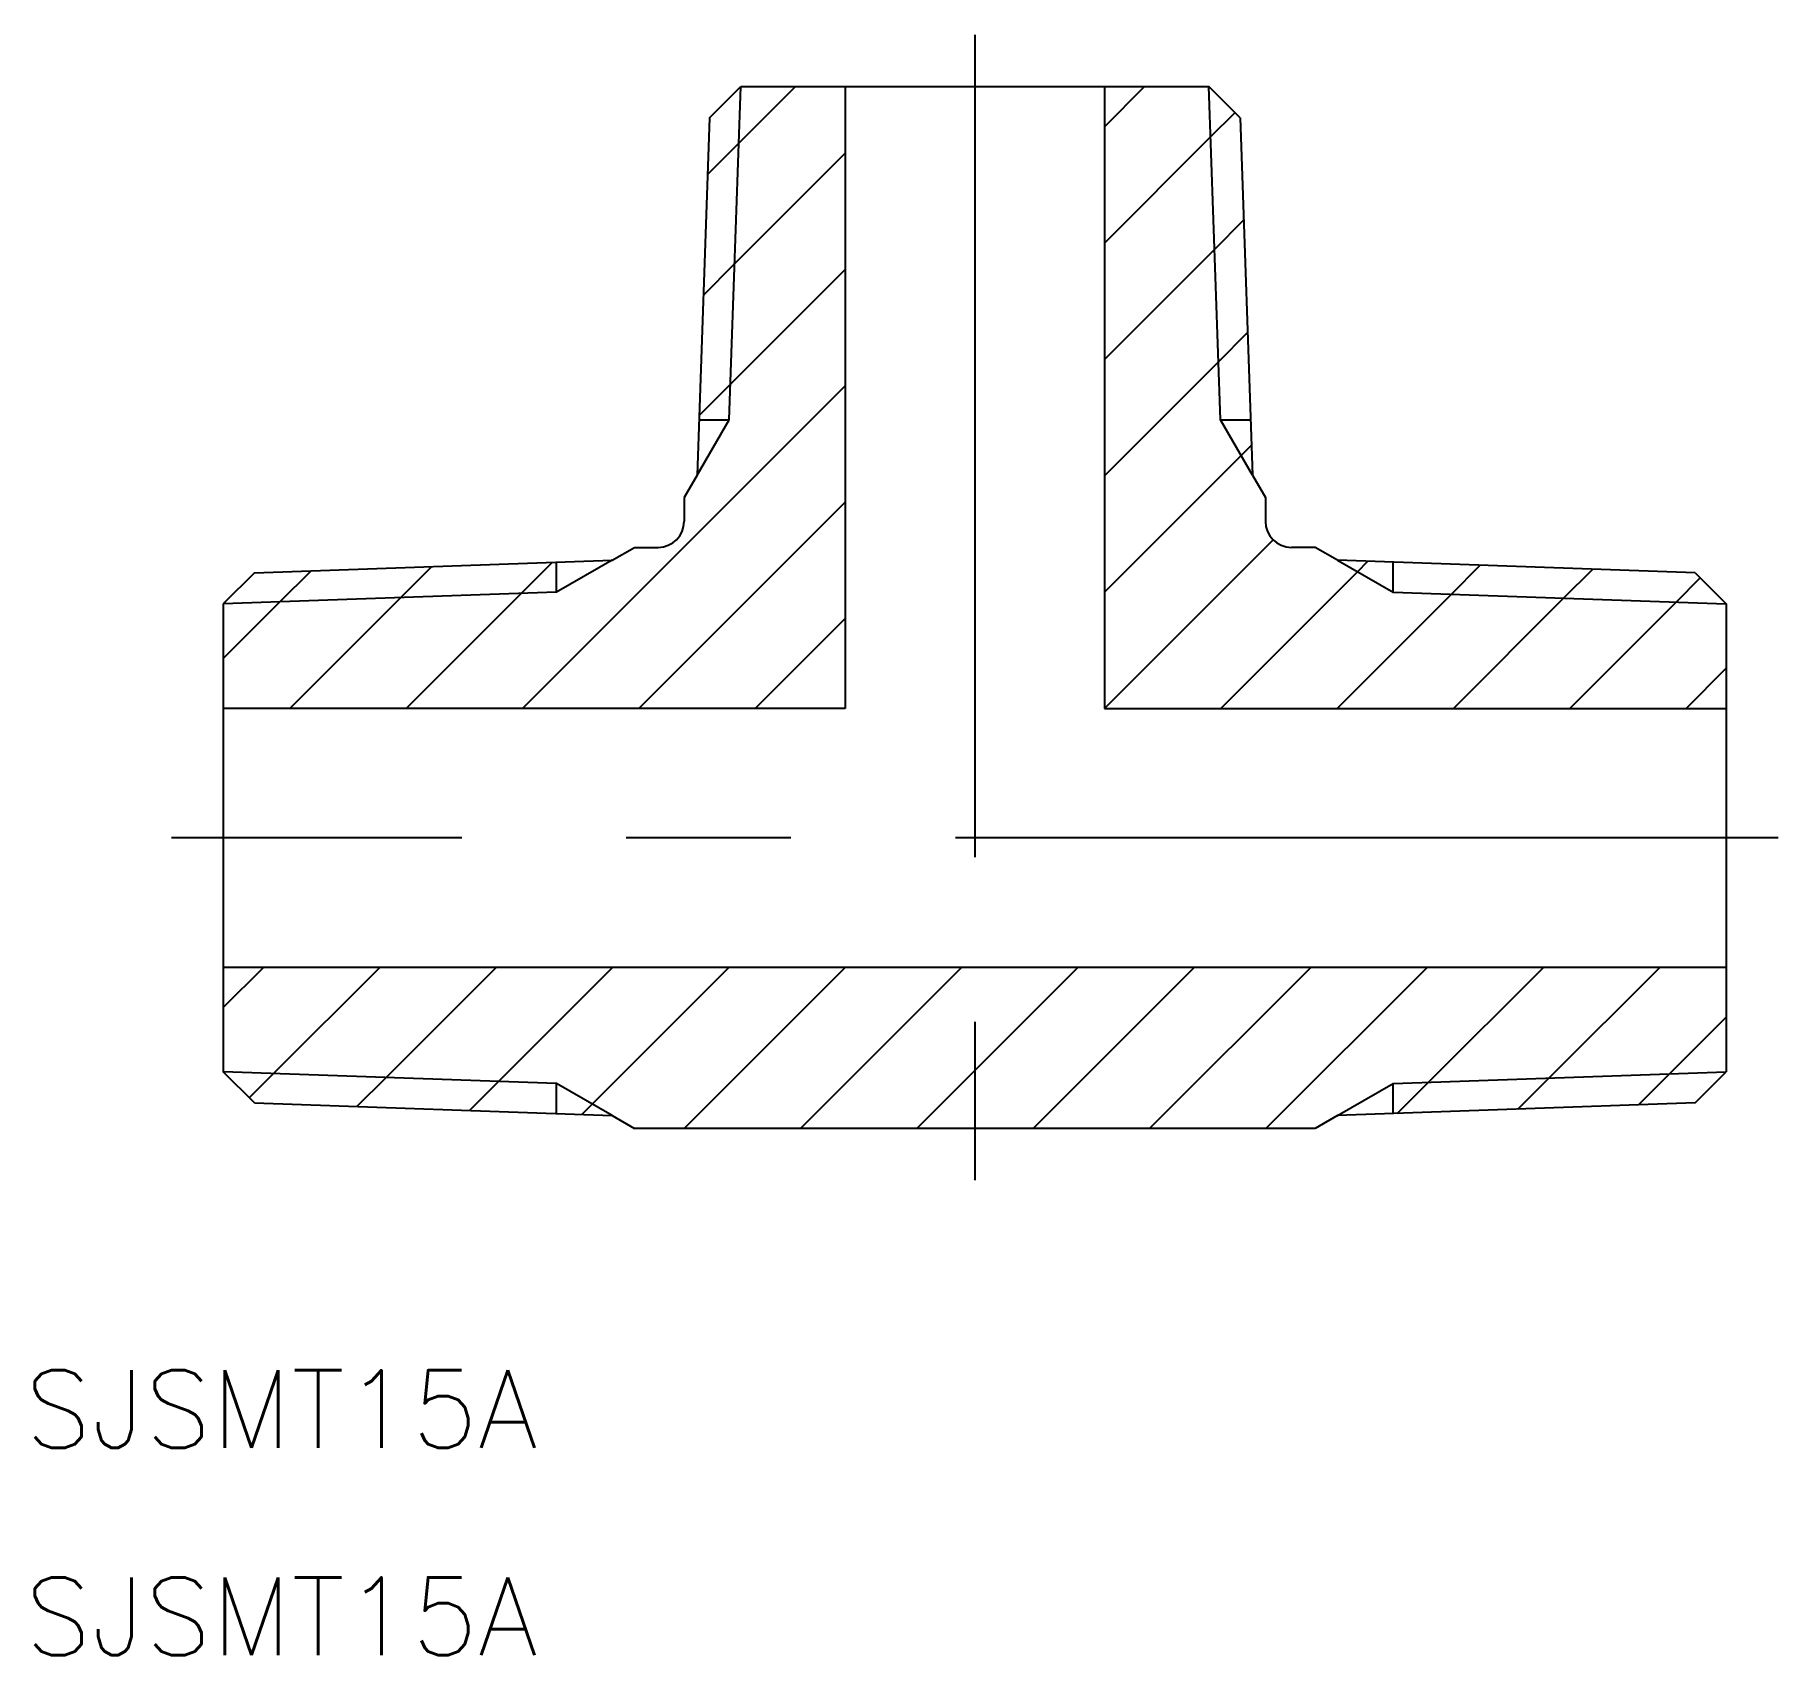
# Model space of a CAD drawing. Extents: x -36.3 to 31, y -31.6 to 31.
import ezdxf

# ---------------------------------------------------------------- set-up
doc = ezdxf.new("R2010")
doc.units = 0
doc.linetypes.add('CENTER', pattern=[50.8, 31.75, -6.35, 6.35, -6.35])
doc.layers.get('0').update_dxf_attribs({"linetype": 'CONTINUOUS'})
doc.layers.add('CENTER', color=1, linetype='CENTER')
doc.styles.get("Standard").update_dxf_attribs({"font": 'txt.shx', "height": 3, "bigfont": 'bigfont.shx'})

msp = doc.modelspace()

# ---------------------------------------------------------------- linework, layer by layer
at = {"color": 7, "linetype": 'CONTINUOUS'}
for p, q in [((-10.235, 27.796), (-9.031, 29)), ((-9.031, 29), (9.031, 29)), ((-5, 29), (-5, 5)), ((5, 29), (5, 5)), ((10.235, 27.796), (9.031, 29)), ((-10.235, 27.796), (-10.716, 14)), ((10.235, 27.796), (10.716, 14)), ((-10.642, 16.142), (-9.48, 16.142)), ((9.48, 16.142), (10.642, 16.142)), ((-10.716, 14), (-11.216, 13.134)), ((10.716, 14), (11.216, 13.134)), ((-11.216, 13.134), (-11.216, 12.216)), ((11.216, 13.134), (11.216, 12.216)), ((-14, 10.716), (-13.134, 11.216)), ((-13.134, 11.216), (-12.216, 11.216)), ((13.134, 11.216), (12.216, 11.216)), ((14, 10.716), (13.134, 11.216)), ((-27.796, 10.235), (-29, 9.031)), ((-27.796, 10.235), (-14, 10.716)), ((-16.142, 9.48), (-16.142, 10.642)), ((27.796, 10.235), (14, 10.716)), ((16.142, 9.48), (16.142, 10.642)), ((27.796, 10.235), (29, 9.031)), ((-29, 9.031), (-29, -9.031)), ((29, 9.031), (29, -9.031)), ((-5, 5), (-29, 5)), ((5, 5), (29, 5)), ((29, -5), (-29, -5)), ((-27.796, -10.235), (-29, -9.031)), ((27.796, -10.235), (29, -9.031)), ((-16.142, -10.642), (-16.142, -9.48)), ((16.142, -10.642), (16.142, -9.48)), ((-27.796, -10.235), (-14, -10.716)), ((-14, -10.716), (-13.134, -11.216)), ((14, -10.716), (13.134, -11.216)), ((27.796, -10.235), (14, -10.716)), ((13.134, -11.216), (-13.134, -11.216))]:
    msp.add_line(p, q, dxfattribs=at)
at = {"color": 3, "linetype": 'CONTINUOUS'}
for p, q in [((-9.48, 16.142), (-9.031, 29)), ((-9.107, 26.814), (-6.921, 29)), ((5, 27.451), (6.549, 29)), ((9.48, 16.142), (9.031, 29)), ((9.098, 27.059), (10.035, 27.996)), ((5, 22.961), (9.098, 27.059)), ((-10.311, 25.61), (-9.107, 26.814)), ((-9.269, 22.162), (-5, 26.431)), ((9.25, 22.72), (10.373, 23.843)), ((5, 18.47), (9.25, 22.72)), ((-10.473, 20.957), (-9.269, 22.162)), ((-9.432, 17.509), (-5, 21.941)), ((9.401, 18.382), (10.524, 19.504)), ((5, 13.98), (9.401, 18.382)), ((-10.636, 16.305), (-9.432, 17.509)), ((-17.451, 5), (-5, 17.451)), ((-10.716, 14), (-9.48, 16.142)), ((10.716, 14), (9.48, 16.142)), ((10.275, 14.765), (10.676, 15.166)), ((5, 9.49), (10.275, 14.765)), ((-12.961, 5), (-5, 12.961)), ((5, 5), (11.509, 11.509)), ((-26.814, 9.107), (-25.61, 10.311)), ((-22.162, 9.269), (-20.957, 10.473)), ((-17.509, 9.432), (-16.305, 10.636)), ((-14, 10.716), (-16.142, 9.48)), ((9.49, 5), (14.765, 10.275)), ((14, 10.716), (16.142, 9.48)), ((14.765, 10.275), (15.166, 10.676)), ((18.382, 9.401), (19.504, 10.524)), ((22.72, 9.25), (23.843, 10.373)), ((-16.142, 9.48), (-29, 9.031)), ((-21.941, 5), (-17.509, 9.432)), ((16.142, 9.48), (29, 9.031)), ((27.059, 9.098), (27.996, 10.035)), ((-29, 6.921), (-26.814, 9.107)), ((-26.431, 5), (-22.162, 9.269)), ((13.98, 5), (18.382, 9.401)), ((18.47, 5), (22.72, 9.25)), ((22.961, 5), (27.059, 9.098)), ((-8.47, 5), (-5, 8.47)), ((27.451, 5), (29, 6.549)), ((-29, -6.549), (-27.451, -5)), ((-27.059, -9.098), (-22.961, -5)), ((-22.72, -9.25), (-18.47, -5)), ((-18.382, -9.401), (-13.98, -5)), ((-14.765, -10.275), (-9.49, -5)), ((-11.216, -11.216), (-5, -5)), ((-6.726, -11.216), (-0.51, -5)), ((0, -8.98), (3.98, -5)), ((2.254, -11.216), (8.47, -5)), ((6.744, -11.216), (12.961, -5)), ((11.234, -11.216), (17.451, -5)), ((17.509, -9.432), (21.941, -5)), ((22.162, -9.269), (26.431, -5)), ((26.814, -9.107), (29, -6.921)), ((-16.142, -9.48), (-29, -9.031)), ((-27.996, -10.035), (-27.059, -9.098)), ((-23.843, -10.373), (-22.72, -9.25)), ((-19.504, -10.524), (-18.382, -9.401)), ((-2.236, -11.216), (0, -8.98)), ((16.142, -9.48), (29, -9.031)), ((20.957, -10.473), (22.162, -9.269)), ((25.61, -10.311), (26.814, -9.107)), ((-14, -10.716), (-16.142, -9.48)), ((14, -10.716), (16.142, -9.48)), ((16.305, -10.636), (17.509, -9.432)), ((-15.166, -10.676), (-14.765, -10.275))]:
    msp.add_line(p, q, dxfattribs=at)
at = {"color": 7, "linetype": 'CONTINUOUS'}
for centre, start, end in [((-12.216, 12.216), 270, 360), ((12.216, 12.216), 180, 270)]:
    msp.add_arc(centre, 1, start, end, dxfattribs=at)
at = {"layer": 'CENTER', "color": 1, "linetype": 'CENTER'}
for p, q in [((0, 31), (0, -13.216)), ((31, 0), (-31, 0))]:
    msp.add_line(p, q, dxfattribs=at)

# ---------------------------------------------------------------- texts
at = {"color": 7, "linetype": 'CONTINUOUS'}
for p in [(-36.657, -23.55), (-36.657, -31.55)]:
    msp.add_text('SJSMT15A', height=3, dxfattribs=at).set_placement(p)

doc.saveas('drawing.dxf')
